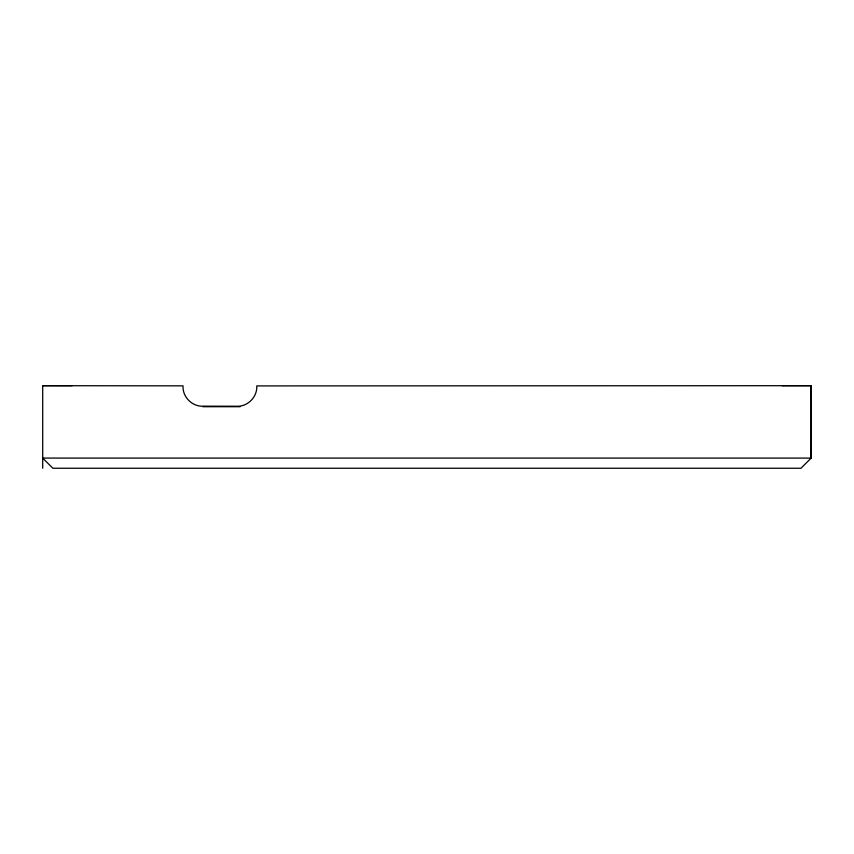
<?xml version="1.0" encoding="UTF-8"?>
<svg xmlns="http://www.w3.org/2000/svg" width="854" height="854" viewBox="0 0 854 854"><rect width="100%" height="100%" fill="white"/><g stroke="black" fill="none" stroke-linecap="round" stroke-linejoin="round"><path stroke-width="1.28" d="M782.083 385.688L811.151 385.688L811.151 458.086L42.7 458.086L52.863 468.248L800.988 468.248L811.151 458.086L811.151 448.158M42.7 468.248L42.7 385.688L72.142 385.688M811.151 395.445L811.151 385.688L256.755 385.912C257.545 396.95 247.468 407.027 236.43 406.237L203.38 406.173C192.342 406.963 182.265 396.886 183.055 385.848L42.7 385.688M202.74 406.707L240.091 406.707M811.151 385.688L811.151 458.086"/></g></svg>
